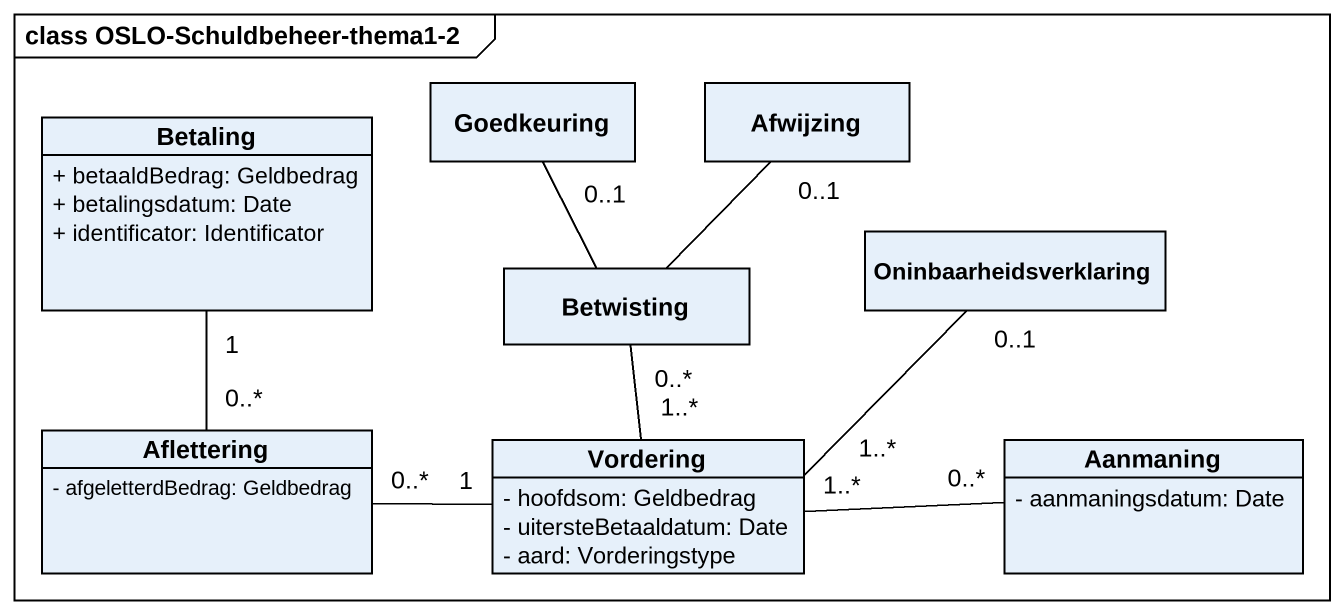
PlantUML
@startuml
mainframe class OSLO-Schuldbeheer-thema1-2
hide circle
hide empty members
skinparam classAttributeIconSize 0
class Betaling {
  + betaaldBedrag: Geldbedrag
  + betalingsdatum: Date
  + identificator: Identificator
}
class Goedkeuring
class Afwijzing
class Betwisting
class Oninbaarheidsverklaring
class Aflettering {
  - afgeletterdBedrag: Geldbedrag
}
class Vordering {
  - hoofdsom: Geldbedrag
  - uitersteBetaaldatum: Date
  - aard: Vorderingstype
}
class Aanmaning {
  - aanmaningsdatum: Date
}
Goedkeuring "0..1" -- Betwisting
Afwijzing "0..1" -- Betwisting
Aflettering "0..*" -up- "1" Betaling
Vordering "1..*" -up- "0..*" Betwisting
Vordering "1..*" -up- "0..1" Oninbaarheidsverklaring
Vordering "1" -left- "0..*" Aflettering
Vordering "1..*" -right- "0..*" Aanmaning
@enduml
